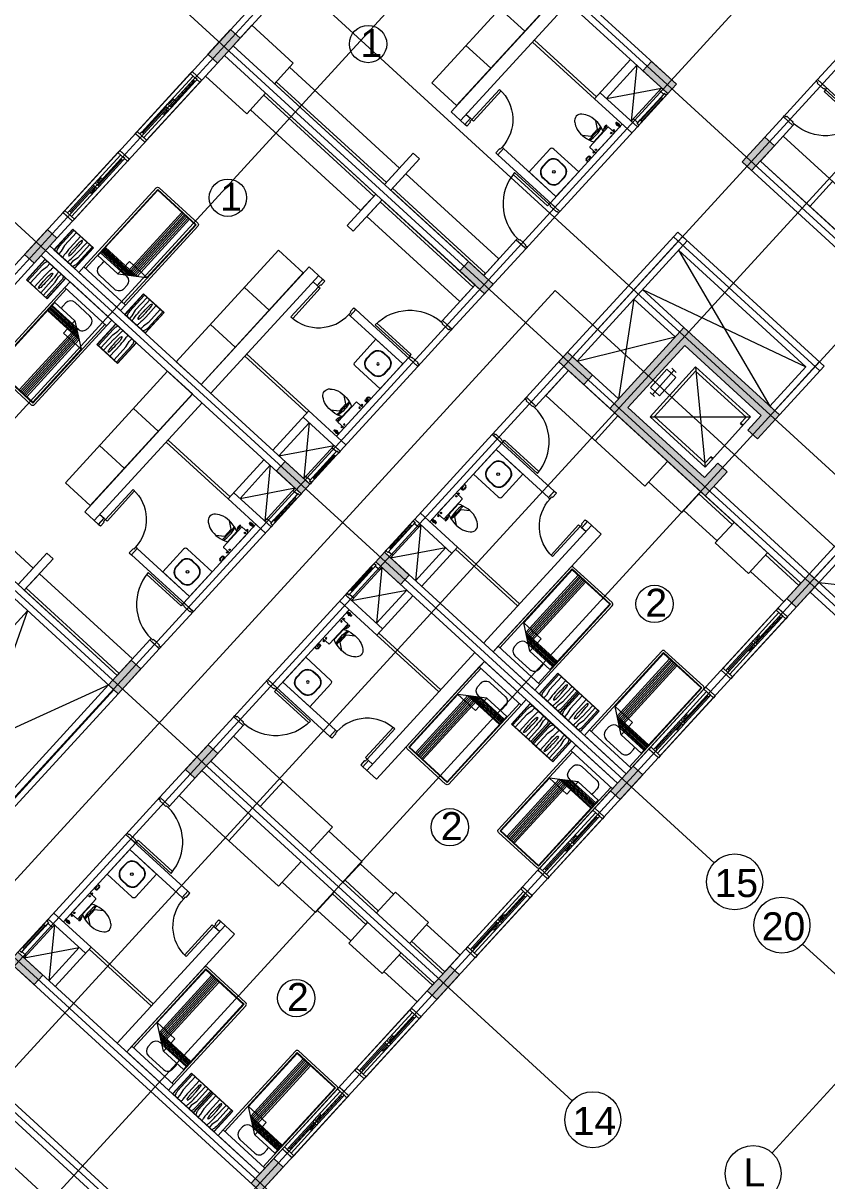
# Model space of a CAD drawing. Header units: metres. Extents: x 750 to 3116, y -341 to 1465.
# Drawn here: x 1615.27 to 1629.61, y 1168.36 to 1189.02 of the extents above; entities that cross this region are included whole.
import ezdxf
from ezdxf.enums import TextEntityAlignment as Align

# ---------------------------------------------------------------- set-up
doc = ezdxf.new("R2010")
doc.units = ezdxf.units.M
for name, color, linetype, lineweight in [('A-Door', 254, 'Continuous', 5), ('Bathroom Door', 252, 'Continuous', 5), ('Bathroom fur', 252, 'Continuous', 5), ('Centre Line', 7, 'Continuous', 13), ('Column', 50, 'Continuous', 20), ('Cutout', 153, 'Continuous', 5), ('Door', 253, 'Continuous', 5), ('Furniture', 44, 'Continuous', 5), ('GUIDE LINE', 7, 'Continuous', 5), ('Hatch', 251, 'Continuous', 5), ('Hidden line', 251, 'Continuous', 5), ('Inverted beam', 252, 'Continuous', 5), ('Levels', 252, 'Continuous', 5), ('Railing', 190, 'Continuous', 5), ('Wall ext', 20, 'Continuous', 18), ('WINDOW', 33, 'Continuous', 5)]:
    doc.layers.add(name, color=color, linetype=linetype, lineweight=lineweight)
doc.layers.add('Text', color=7, linetype='Continuous')
doc.styles.get("Standard").update_dxf_attribs({"font": 'arial.ttf'})
doc.styles.add('TEXT-DET', font='simplex.shx', dxfattribs={"width": 0.7})

# ---------------------------------------------------------------- blocks, each defined once
blk = doc.blocks.new('Water Closet')
at = {"layer": 'Bathroom fur', "linetype": 'Continuous', "lineweight": -3}
for p, q in [((1886.331, 447.871), (1886.35, 447.871)), ((1886.331, 447.851), (1886.35, 447.851)), ((1886.364, 447.861), (1886.346, 447.861)), ((1886.364, 447.861), (1886.349, 447.87)), ((1886.364, 447.861), (1886.349, 447.853)), ((1886.364, 447.861), (1886.355, 447.877)), ((1886.364, 447.861), (1886.355, 447.846)), ((1886.364, 447.861), (1886.364, 447.879)), ((1886.364, 447.861), (1886.364, 447.879)), ((1886.364, 447.861), (1886.364, 447.879)), ((1886.364, 447.861), (1886.364, 447.879)), ((1886.364, 447.861), (1886.364, 447.879)), ((1886.364, 447.861), (1886.364, 447.879)), ((1886.364, 447.861), (1886.364, 447.879)), ((1886.364, 447.861), (1886.364, 447.879)), ((1886.364, 447.861), (1886.364, 447.879)), ((1886.364, 447.861), (1886.364, 447.879)), ((1886.364, 447.861), (1886.364, 447.879)), ((1886.364, 447.861), (1886.364, 447.879)), ((1886.364, 447.861), (1886.373, 447.877)), ((1886.364, 447.861), (1886.379, 447.87)), ((1886.364, 447.861), (1886.381, 447.861)), ((1886.364, 447.861), (1886.379, 447.853)), ((1886.364, 447.861), (1886.373, 447.846)), ((1886.364, 447.861), (1886.364, 447.844)), ((1886.378, 447.871), (1886.416, 447.871)), ((1886.378, 447.851), (1886.416, 447.851)), ((1886.416, 447.851), (1886.416, 447.871))]:
    blk.add_line(p, q, dxfattribs=at)
at = {"layer": 'Bathroom fur', "linetype": 'ByBlock'}
for p, q in [((1886.152, 447.554), (1886.027, 447.644)), ((1886.217, 447.662), (1886.217, 447.713)), ((1886.239, 447.713), (1886.217, 447.713)), ((1886.217, 447.662), (1886.232, 447.625)), ((1886.239, 447.608), (1886.239, 447.713)), ((1886.239, 447.666), (1886.264, 447.666)), ((1886.264, 447.23), (1886.264, 447.703)), ((1886.407, 447.713), (1886.274, 447.713)), ((1886.39, 447.724), (1886.365, 447.724)), ((1886.365, 447.724), (1886.365, 447.715)), ((1886.39, 447.715), (1886.365, 447.715)), ((1886.387, 447.744), (1886.368, 447.744)), ((1886.368, 447.744), (1886.368, 447.724)), ((1886.387, 447.744), (1886.387, 447.724)), ((1886.39, 447.724), (1886.39, 447.715)), ((1886.416, 447.23), (1886.416, 447.703)), ((1886.152, 447.379), (1886.152, 447.554)), ((1886.232, 447.625), (1886.239, 447.625)), ((1886.239, 447.608), (1886.264, 447.608)), ((1886.256, 447.343), (1886.256, 447.59)), ((1886.152, 447.379), (1886.027, 447.288)), ((1886.407, 447.22), (1886.274, 447.22)), ((1886.365, 447.208), (1886.365, 447.218)), ((1886.39, 447.218), (1886.365, 447.218)), ((1886.39, 447.208), (1886.365, 447.208)), ((1886.368, 447.189), (1886.368, 447.208)), ((1886.387, 447.189), (1886.368, 447.189)), ((1886.387, 447.189), (1886.387, 447.208)), ((1886.39, 447.208), (1886.39, 447.218))]:
    blk.add_line(p, q, dxfattribs=at)
at = {"layer": 'Bathroom fur'}
for p, q in [((1886.356, 447.031), (1886.356, 447.081)), ((1886.366, 447.031), (1886.366, 447.081)), ((1886.416, 447.106), (1886.381, 447.106)), ((1886.416, 447.096), (1886.381, 447.096)), ((1886.416, 447.016), (1886.381, 447.016)), ((1886.416, 447.006), (1886.381, 447.006))]:
    blk.add_line(p, q, dxfattribs=at)
at = {"layer": 'Bathroom fur', "linetype": 'Continuous', "lineweight": -3}
blk.add_circle((1886.364, 447.861), 0.0175, dxfattribs=at)
at = {"layer": 'Bathroom fur', "linetype": 'ByBlock'}
for centre in [(1886.378, 447.669), (1886.378, 447.264)]:
    blk.add_circle(centre, 0.0123, dxfattribs=at)
at = {"layer": 'Bathroom fur', "linetype": 'Continuous', "lineweight": -3}
blk.add_arc((1886.331, 447.861), 0.01, 90.002, 270, dxfattribs=at)
at = {"layer": 'Bathroom fur', "linetype": 'ByBlock'}
for centre, radius, start, end in [((1886.017, 447.095), 0.55, 64.2321, 103.6755), ((1886.274, 447.703), 0.00987, 90, 180), ((1886.407, 447.703), 0.00987, 0, 90), ((1885.835, 447.467), 0.119, 126.3794, 233.6206), ((1886.035, 447.208), 0.446, 109.2942, 127.2549), ((1884.672, 447.479), 1.501, 353.4552, 5.5271), ((1885.552, 447.472), 0.65, 345.9276, 13.0204), ((1886.041, 447.728), 0.451, 232.2382, 250.1051), ((1886.017, 447.838), 0.55, 256.3245, 295.7679), ((1886.274, 447.23), 0.00987, 180, 270), ((1886.407, 447.23), 0.00987, 270, 0)]:
    blk.add_arc(centre, radius, start, end, dxfattribs=at)
at = {"layer": 'Bathroom fur'}
for centre, radius, start, end in [((1886.381, 447.081), 0.025, 90, 180), ((1886.381, 447.031), 0.025, 180, 270), ((1886.381, 447.081), 0.015, 90, 180), ((1886.381, 447.031), 0.015, 180, 270)]:
    blk.add_arc(centre, radius, start, end, dxfattribs=at)
at = {"layer": 'Bathroom fur', "style": 'TEXT-DET', "width": 0.6}
blk.add_text('1', height=0.06, dxfattribs=at).set_placement((1886.394, 447.07), align=Align.MIDDLE)
blk = doc.blocks.new('Bed')
at = {"layer": 'Furniture', "linetype": 'Continuous'}
for p, q in [((1878.327, 465.952), (1879.337, 465.952)), ((1878.327, 465.817), (1878.327, 465.952)), ((1879.337, 465.817), (1878.327, 465.817)), ((1878.327, 463.909), (1878.327, 465.817)), ((1878.367, 463.909), (1878.367, 465.817)), ((1879.297, 465.817), (1879.297, 463.909)), ((1879.337, 465.952), (1879.337, 465.817)), ((1879.337, 465.817), (1879.337, 463.909)), ((1878.525, 465.544), (1878.525, 465.624)), ((1878.642, 465.742), (1879.002, 465.742)), ((1879.12, 465.624), (1879.12, 465.544)), ((1878.377, 465.499), (1878.862, 465.499)), ((1878.377, 463.919), (1878.377, 465.499)), ((1878.962, 465.429), (1878.377, 465.429)), ((1878.992, 465.407), (1878.377, 465.407)), ((1878.862, 465.499), (1879.287, 465.199)), ((1878.862, 465.199), (1878.862, 465.499)), ((1878.962, 463.919), (1878.962, 465.429)), ((1879.002, 465.427), (1878.965, 465.427)), ((1878.992, 463.919), (1878.992, 465.407)), ((1879.022, 465.386), (1878.377, 465.386)), ((1879.052, 465.365), (1878.377, 465.365)), ((1879.082, 465.344), (1878.377, 465.344)), ((1879.112, 465.323), (1878.377, 465.323)), ((1879.142, 465.302), (1878.377, 465.302)), ((1879.287, 465.199), (1878.862, 465.199)), ((1879.022, 463.919), (1879.022, 465.386)), ((1879.052, 463.919), (1879.052, 465.365)), ((1879.082, 463.919), (1879.082, 465.344)), ((1879.112, 463.919), (1879.112, 465.323)), ((1879.142, 463.919), (1879.142, 465.302)), ((1879.287, 465.199), (1879.287, 463.919)), ((1879.297, 463.909), (1878.367, 463.909)), ((1879.297, 463.869), (1878.367, 463.869)), ((1879.287, 463.919), (1878.377, 463.919))]:
    blk.add_line(p, q, dxfattribs=at)
for centre, radius, start, end in [((1878.642, 465.624), 0.117, 90, 180), ((1879.002, 465.624), 0.117, 360, 90), ((1878.642, 465.544), 0.117, 180.0006, 202.5189), ((1879.002, 465.544), 0.117, 270, 0), ((1878.367, 463.909), 0.04, 180, 270), ((1879.297, 463.909), 0.04, 270, 0)]:
    blk.add_arc(centre, radius, start, end, dxfattribs=at)
blk = doc.blocks.new('Nightstand')
at = {"layer": 'Furniture'}
for p, q in [((1879.838, 464.54), (1879.838, 464.04)), ((1880.338, 464.54), (1879.838, 464.54)), ((1879.843, 464.535), (1879.843, 464.045)), ((1880.333, 464.535), (1879.843, 464.535)), ((1879.869, 464.442), (1879.871, 464.467)), ((1879.869, 464.045), (1879.869, 464.442)), ((1879.929, 464.358), (1879.951, 464.469)), ((1879.951, 464.469), (1879.951, 464.535)), ((1880.074, 464.444), (1880.068, 464.44)), ((1880.08, 464.44), (1880.074, 464.444)), ((1880.226, 464.469), (1880.226, 464.535)), ((1880.248, 464.358), (1880.226, 464.469)), ((1880.308, 464.442), (1880.305, 464.467)), ((1880.308, 464.045), (1880.308, 464.442)), ((1880.333, 464.045), (1880.333, 464.535)), ((1880.338, 464.04), (1880.338, 464.54)), ((1879.929, 464.045), (1879.929, 464.358)), ((1879.997, 464.32), (1879.991, 464.045)), ((1880.147, 464.32), (1880.147, 464.045)), ((1880.248, 464.045), (1880.248, 464.358)), ((1879.838, 464.04), (1880.338, 464.04)), ((1879.843, 464.045), (1880.333, 464.045)), ((1880.068, 464.081), (1880.074, 464.077)), ((1880.074, 464.077), (1880.08, 464.081))]:
    blk.add_line(p, q, dxfattribs=at)
for centre, radius, start, end in [((1880.021, 464.452), 0.15, 146.5657, 174.2856), ((1881.576, 464.32), 1.578, 174.0179, 180), ((1880.825, 464.399), 0.823, 170.5074, 174.0179), ((1880.715, 464.32), 0.664, 175.5997, 180), ((1880.395, 464.345), 0.343, 169.4757, 175.5997), ((1880.197, 464.382), 0.142, 155.8434, 169.4757), ((1879.951, 464.382), 0.142, 10.5243, 24.1566), ((1879.753, 464.345), 0.343, 4.4003, 10.5243), ((1879.433, 464.32), 0.664, 0, 4.4003), ((1879.315, 464.399), 0.828, 5.9821, 9.4446), ((1878.564, 464.32), 1.583, 0, 5.9821), ((1880.156, 464.452), 0.15, 5.7144, 33.4343), ((1880.715, 464.32), 0.664, 180, 184.4003), ((1886.298, 464.381), 6.246, 181.0259, 182.4606), ((1873.85, 464.381), 6.246, 357.5394, 358.9741), ((1879.433, 464.32), 0.664, 355.5997, 0), ((1880.197, 464.139), 0.142, 190.5243, 204.1566), ((1879.951, 464.139), 0.142, 335.8434, 349.4757)]:
    blk.add_arc(centre, radius, start, end, dxfattribs=at)
blk = doc.blocks.new('Wash bashin')
at = {"layer": 'Bathroom fur', "ltscale": 0.35}
for p, q in [((1884.117, 437.933), (1884.717, 437.933)), ((1884.717, 437.333), (1884.717, 437.933)), ((1884.067, 437.333), (1884.067, 437.883)), ((1884.067, 437.333), (1884.717, 437.333))]:
    blk.add_line(p, q, dxfattribs=at)
at = {"layer": 'Bathroom fur'}
for p, q in [((1884.327, 437.838), (1884.447, 437.838)), ((1884.327, 437.83), (1884.447, 437.83)), ((1884.177, 437.568), (1884.177, 437.688)), ((1884.185, 437.568), (1884.185, 437.688)), ((1884.589, 437.688), (1884.589, 437.568)), ((1884.597, 437.688), (1884.597, 437.568)), ((1884.447, 437.426), (1884.327, 437.426)), ((1884.447, 437.418), (1884.327, 437.418))]:
    blk.add_line(p, q, dxfattribs=at)
blk.add_circle((1884.392, 437.633), 0.0225, dxfattribs=at)
at = {"layer": 'Bathroom fur', "ltscale": 0.35}
blk.add_arc((1884.117, 437.883), 0.05, 90, 180, dxfattribs=at)
at = {"layer": 'Bathroom fur'}
for centre, radius, start, end in [((1884.327, 437.688), 0.15, 90, 180), ((1884.327, 437.688), 0.142, 90, 180), ((1884.447, 437.688), 0.15, 0, 90), ((1884.447, 437.688), 0.142, 0, 90), ((1884.327, 437.568), 0.15, 180, 270), ((1884.327, 437.568), 0.142, 180, 270), ((1884.447, 437.568), 0.15, 270, 0), ((1884.447, 437.568), 0.142, 270, 0)]:
    blk.add_arc(centre, radius, start, end, dxfattribs=at)
blk = doc.blocks.new('Door 900')
at = {"layer": 'A-Door'}
for points in [[(29934124, 12198491), (29934164, 12198491), (29934164, 12198476), (29934239, 12198476), (29934314, 12198476), (29934314, 12198491), (29934354, 12198491), (29934354, 12198524), (29934239, 12198524), (29934124, 12198524)], [(29934164, 12197672), (29934314, 12197672), (29934314, 12197658), (29934354, 12197658), (29934354, 12197624), (29934239, 12197624), (29934124, 12197624), (29934124, 12197658), (29934164, 12197658)]]:
    blk.add_lwpolyline(points, close=True, dxfattribs=at)
blk.add_lwpolyline([(29935187, 12197658), (29934354, 12197658), (29934354, 12197698), (29935185, 12197698)], dxfattribs=at)
blk.add_arc((29934327, 12197631), 860, 1.7769, 88.2024, dxfattribs=at)
blk = doc.blocks.new('Door1')
at = {"layer": 'Bathroom Door'}
for p, q in [((1900.586, 444.886), (1899.856, 444.886)), ((1900.586, 444.846), (1899.857, 444.846))]:
    blk.add_line(p, q, dxfattribs=at)
for points in [[(1900.736, 444.921), (1900.586, 444.921), (1900.586, 444.886), (1900.636, 444.886), (1900.636, 444.871), (1900.736, 444.871), (1900.736, 444.921)], [(1900.586, 444.886), (1900.586, 444.846)], [(1900.736, 444.121), (1900.586, 444.121), (1900.586, 444.156), (1900.636, 444.156), (1900.636, 444.171), (1900.736, 444.171), (1900.736, 444.121)]]:
    blk.add_lwpolyline(points, dxfattribs=at)
blk.add_arc((1900.586, 444.886), 0.73, 180, 270, dxfattribs=at)
blk = doc.blocks.new('WINODO1')
at = {"layer": 'WINDOW', "linetype": 'Continuous'}
for p, q in [((2471212540, 936769700), (2471212491, 936769700)), ((2471212491, 936769700), (2471212491, 936769470)), ((2471212540, 936769700), (2471212540, 936769470)), ((2471213991, 936769700), (2471213943, 936769700)), ((2471213943, 936769700), (2471213943, 936769470)), ((2471213991, 936769700), (2471213991, 936769470)), ((2471212540, 936769470), (2471212491, 936769470)), ((2471213991, 936769470), (2471213943, 936769470))]:
    blk.add_line(p, q, dxfattribs=at)
at = {"layer": 'WINDOW'}
for p, q in [((2471212540, 936769700), (2471213943, 936769700)), ((2471213241, 936769537), (2471212540, 936769537)), ((2471212588, 936769633), (2471213217, 936769633)), ((2471212588, 936769585), (2471213217, 936769585)), ((2471213193, 936769561), (2471213089, 936769561)), ((2471213241, 936769633), (2471213943, 936769633)), ((2471213266, 936769585), (2471213895, 936769585)), ((2471213266, 936769537), (2471213895, 936769537)), ((2471213290, 936769609), (2471213394, 936769609)), ((2471212540, 936769470), (2471213943, 936769470))]:
    blk.add_line(p, q, dxfattribs=at)
at = {"layer": 'WINDOW', "color": 4}
blk.add_line((2471212588, 936769609), (2471213217, 936769609), dxfattribs=at)
at = {"layer": 'WINDOW', "color": 4, "true_color": 0x1fffff}
blk.add_line((2471213266, 936769561), (2471213895, 936769561), dxfattribs=at)
at = {"layer": 'WINDOW'}
for points in [[(2471212540, 936769585), (2471212588, 936769585), (2471212588, 936769633), (2471212540, 936769633)], [(2471213076, 936769561), (2471213089, 936769568), (2471213089, 936769554)], [(2471213217, 936769585), (2471213266, 936769585), (2471213266, 936769633), (2471213217, 936769633)], [(2471213217, 936769537), (2471213266, 936769537), (2471213266, 936769585), (2471213217, 936769585)], [(2471213406, 936769609), (2471213394, 936769616), (2471213394, 936769602)], [(2471213895, 936769537), (2471213943, 936769537), (2471213943, 936769585), (2471213895, 936769585)]]:
    blk.add_lwpolyline(points, close=True, dxfattribs=at)
blk = doc.blocks.new('lift1')
at = {"layer": 'Hatch', "transparency": 33554687}
h = blk.add_hatch(color=256, dxfattribs=at)
h.dxf.hatch_style = 1
h.paths.add_polyline_path([(29921053, 12204431), (29920354, 12203626), (29920180, 12203777), (29920729, 12204408), (29919333, 12205622), (29919104, 12205358), (29918930, 12205509), (29919310, 12205946)])
h.paths.add_polyline_path([(29920180, 12203777), (29920354, 12203626), (29919768, 12202951), (29918024, 12204467), (29918405, 12204905), (29918579, 12204754), (29918349, 12204489), (29919745, 12203276)])
for p, q in [((29919194, 12205280), (29919238, 12205241)), ((29918669, 12204676), (29918707, 12204643))]:
    blk.add_line(p, q)
at = {"lineweight": 5}
for p, q in [((29919536, 12203651), (29919330, 12205430)), ((29920333, 12204556), (29918533, 12204526)), ((29920311, 12204167), (29919926, 12203735)), ((29920353, 12204131), (29920272, 12204201)), ((29919968, 12203699), (29919886, 12203770))]:
    blk.add_line(p, q, dxfattribs=at)
for points in [[(29920333, 12204556), (29919330, 12205430), (29918533, 12204526), (29919536, 12203651)], [(29920182, 12204188), (29919887, 12203861), (29920056, 12203714), (29920350, 12204041)]]:
    blk.add_lwpolyline(points, close=True, dxfattribs=at)
blk.add_lwpolyline([(29918707, 12204643), (29918610, 12204531), (29919531, 12203728), (29920256, 12204550), (29919335, 12205353), (29919238, 12205241)], dxfattribs=at)
at = {"layer": 'Column'}
blk.add_lwpolyline([(29918930, 12205509), (29919310, 12205946), (29921053, 12204431), (29919768, 12202951), (29918024, 12204467), (29918405, 12204905), (29918579, 12204754), (29918349, 12204489), (29919745, 12203276), (29920729, 12204408), (29919333, 12205622), (29919104, 12205358), (29918930, 12205509)], dxfattribs=at)
blk = doc.blocks.new('700mm Door')
at = {"layer": 'Door'}
for points in [[(11493508.327, 4446107.926), (11493508.287, 4446107.926), (11493508.287, 4446107.776), (11493508.344, 4446107.776), (11493508.344, 4446107.868), (11493508.344, 4446107.88), (11493508.327, 4446107.88)], [(11493508.327, 4446107.88), (11493508.413, 4446107.88), (11493508.413, 4446107.926), (11493508.327, 4446107.926)], [(11493509.047, 4446107.88), (11493508.961, 4446107.88), (11493508.961, 4446107.926), (11493509.047, 4446107.926)], [(11493509.047, 4446107.926), (11493509.047, 4446107.88), (11493509.03, 4446107.88), (11493509.03, 4446107.868), (11493509.03, 4446107.776), (11493509.087, 4446107.776), (11493509.087, 4446107.926)], [(11493508.413, 4446107.891), (11493508.961, 4446107.891), (11493508.961, 4446107.914), (11493508.413, 4446107.914)]]:
    blk.add_lwpolyline(points, close=True, dxfattribs=at)
at = {"layer": 'Door', "color": 1}
blk.add_lwpolyline([(11493508.413, 4446107.88), (11493508.961, 4446107.88), (11493508.961, 4446107.926), (11493508.413, 4446107.926)], close=True, dxfattribs=at)

msp = doc.modelspace()

# ---------------------------------------------------------------- hatches: boundary and pattern name
at = {"layer": 'Hatch', "transparency": 33554687}
h = msp.add_hatch(color=256, dxfattribs=at)
h.dxf.hatch_style = 1
h.paths.add_polyline_path([(1646.175, 1164.24), (1646.005, 1164.395), (1645.846, 1164.222), (1645.755, 1164.122), (1645.6, 1163.952), (1645.769, 1163.797)])
h.paths.add_polyline_path([(1649.318, 1167.672), (1649.149, 1167.827), (1648.743, 1167.385), (1648.913, 1167.229)])
h.paths.add_polyline_path([(1652.587, 1171.24), (1652.417, 1171.396), (1652.384, 1171.359), (1652.292, 1171.259), (1652.012, 1170.953), (1652.182, 1170.798)])
h.paths.add_polyline_path([(1655.856, 1174.809), (1655.686, 1174.964), (1655.281, 1174.522), (1655.45, 1174.366)])
h.paths.add_polyline_path([(1659.124, 1178.377), (1658.955, 1178.533), (1658.549, 1178.09), (1658.719, 1177.935)])
h.paths.add_polyline_path([(1661.826, 1182.215), (1661.67, 1182.045), (1662.113, 1181.64), (1662.268, 1181.809)])
h.paths.add_polyline_path([(1657.785, 1185.916), (1657.629, 1185.746), (1658.072, 1185.341), (1658.227, 1185.511)])
h.paths.add_polyline_path([(1654.516, 1182.348), (1654.361, 1182.178), (1654.471, 1182.077), (1654.803, 1181.773), (1654.958, 1181.942)])
h.paths.add_polyline_path([(1652.746, 1183.969), (1652.591, 1183.799), (1653.033, 1183.394), (1653.189, 1183.563)])
h.paths.add_polyline_path([(1651.542, 1178.76), (1651.372, 1178.915), (1650.967, 1178.473), (1651.137, 1178.318)])
h.paths.add_polyline_path([(1650.045, 1180.131), (1649.875, 1180.287), (1649.47, 1179.844), (1649.64, 1179.689)])
h.paths.add_polyline_path([(1647.979, 1175.21), (1647.823, 1175.041), (1647.934, 1174.94), (1648.266, 1174.636), (1648.421, 1174.805)])
h.paths.add_polyline_path([(1646.541, 1176.528), (1646.209, 1176.832), (1646.053, 1176.662), (1646.496, 1176.257), (1646.651, 1176.426)])
h.paths.add_polyline_path([(1645.004, 1171.623), (1644.835, 1171.778), (1644.43, 1171.336), (1644.599, 1171.181)])
h.paths.add_polyline_path([(1643.632, 1173.131), (1643.463, 1173.286), (1643.058, 1172.844), (1643.227, 1172.688)])
h.paths.add_polyline_path([(1641.441, 1168.073), (1641.286, 1167.904), (1641.728, 1167.499), (1641.884, 1167.668)])
h.paths.add_polyline_path([(1640.114, 1169.289), (1639.944, 1169.445), (1639.539, 1169.002), (1639.709, 1168.847)])
h.paths.add_polyline_path([(1636.735, 1165.822), (1636.403, 1166.126), (1636.247, 1165.956), (1636.69, 1165.551), (1636.845, 1165.721)])
h.paths.add_polyline_path([(1631.152, 1171.438), (1630.982, 1171.593), (1630.577, 1171.151), (1630.746, 1170.995)])
h.paths.add_polyline_path([(1634.17, 1174.733), (1634.001, 1174.889), (1633.595, 1174.446), (1633.765, 1174.291)])
h.paths.add_polyline_path([(1637.689, 1178.575), (1637.519, 1178.73), (1637.114, 1178.288), (1637.284, 1178.132)])
h.paths.add_polyline_path([(1640.833, 1182.007), (1640.663, 1182.162), (1640.258, 1181.72), (1640.427, 1181.564), (1640.461, 1181.601), (1640.552, 1181.701)])
h.paths.add_polyline_path([(1644.101, 1185.575), (1643.932, 1185.731), (1643.527, 1185.288), (1643.696, 1185.133)])
h.paths.add_polyline_path([(1646.999, 1188.738), (1647.09, 1188.838), (1647.245, 1189.007), (1647.076, 1189.163), (1646.67, 1188.72), (1646.84, 1188.565)])
h.paths.add_polyline_path([(1636.008, 1186.175), (1635.839, 1186.33), (1635.433, 1185.888), (1635.603, 1185.733)])
h.paths.add_polyline_path([(1631.525, 1190.282), (1631.369, 1190.112), (1631.48, 1190.011), (1631.812, 1189.707), (1631.967, 1189.877)])
h.paths.add_polyline_path([(1628.676, 1186.831), (1628.506, 1186.986), (1628.101, 1186.544), (1628.27, 1186.388)])
h.paths.add_polyline_path([(1632.989, 1182.879), (1632.82, 1183.035), (1632.415, 1182.592), (1632.584, 1182.437)])
h.paths.add_polyline_path([(1629.471, 1179.038), (1629.301, 1179.193), (1628.896, 1178.751), (1629.066, 1178.596)])
h.paths.add_polyline_path([(1624.987, 1183.145), (1624.832, 1182.975), (1625.274, 1182.57), (1625.43, 1182.739)])
h.paths.add_polyline_path([(1626.327, 1175.606), (1626.157, 1175.761), (1626.124, 1175.724), (1626.032, 1175.625), (1625.752, 1175.319), (1625.922, 1175.163)])
h.paths.add_polyline_path([(1621.719, 1179.576), (1621.563, 1179.407), (1621.674, 1179.305), (1622.006, 1179.001), (1622.161, 1179.171)])
h.paths.add_polyline_path([(1619.949, 1181.197), (1619.794, 1181.028), (1620.236, 1180.622), (1620.391, 1180.792), (1620.281, 1180.893)])
h.paths.add_polyline_path([(1623.218, 1184.766), (1623.062, 1184.596), (1623.505, 1184.191), (1623.66, 1184.361)])
h.paths.add_polyline_path([(1626.486, 1188.334), (1626.331, 1188.165), (1626.773, 1187.76), (1626.929, 1187.929)])
h.paths.add_polyline_path([(1622.117, 1192.336), (1621.962, 1192.167), (1622.404, 1191.762), (1622.56, 1191.931)])
h.paths.add_polyline_path([(1619.143, 1188.749), (1618.973, 1188.904), (1618.568, 1188.462), (1618.738, 1188.307)])
h.paths.add_polyline_path([(1615.874, 1185.18), (1615.705, 1185.336), (1615.299, 1184.893), (1615.469, 1184.738)])
h.paths.add_polyline_path([(1612.731, 1181.748), (1612.561, 1181.904), (1612.156, 1181.461), (1612.325, 1181.306)])
h.paths.add_polyline_path([(1617.373, 1177.496), (1617.203, 1177.652), (1616.798, 1177.209), (1616.967, 1177.054)])
h.paths.add_polyline_path([(1618.745, 1175.989), (1618.575, 1176.144), (1618.17, 1175.702), (1618.339, 1175.546)])
h.paths.add_polyline_path([(1623.058, 1172.037), (1622.889, 1172.193), (1622.483, 1171.75), (1622.653, 1171.595)])
h.paths.add_polyline_path([(1619.915, 1168.605), (1619.745, 1168.761), (1619.34, 1168.318), (1619.509, 1168.163)])
h.paths.add_polyline_path([(1615.181, 1172.439), (1615.026, 1172.27), (1615.468, 1171.864), (1615.624, 1172.034)])
h.paths.add_polyline_path([(1613.411, 1174.06), (1613.256, 1173.891), (1613.699, 1173.485), (1613.854, 1173.655)])
h.paths.add_polyline_path([(1609.042, 1178.062), (1608.887, 1177.893), (1609.329, 1177.487), (1609.485, 1177.657)])
h.paths.add_polyline_path([(1610.143, 1170.492), (1609.987, 1170.322), (1610.43, 1169.917), (1610.585, 1170.086)])
h.paths.add_polyline_path([(1607.566, 1166.791), (1607.397, 1166.946), (1606.992, 1166.504), (1607.161, 1166.348)])
h.paths.add_polyline_path([(1602.924, 1171.043), (1602.755, 1171.198), (1602.35, 1170.756), (1602.519, 1170.6)])
h.paths.add_polyline_path([(1604.823, 1182.429), (1604.653, 1182.584), (1604.495, 1182.411), (1604.403, 1182.311), (1604.248, 1182.142), (1604.418, 1181.986)])
h.paths.add_polyline_path([(1607.842, 1185.725), (1607.672, 1185.88), (1607.267, 1185.438), (1607.436, 1185.282)])
h.paths.add_polyline_path([(1603.528, 1189.676), (1603.358, 1189.831), (1602.953, 1189.389), (1603.123, 1189.234)])
h.paths.add_polyline_path([(1600.09, 1186.263), (1599.934, 1186.093), (1600.377, 1185.688), (1600.532, 1185.858)])
h.paths.add_polyline_path([(1602.031, 1191.047), (1601.861, 1191.203), (1601.456, 1190.76), (1601.626, 1190.605)])
h.paths.add_polyline_path([(1596.087, 1196.491), (1595.918, 1196.647), (1595.513, 1196.204), (1595.682, 1196.049)])
h.paths.add_polyline_path([(1592.944, 1193.059), (1592.774, 1193.215), (1592.369, 1192.772), (1592.538, 1192.617)])
h.paths.add_polyline_path([(1598.32, 1187.884), (1598.164, 1187.714), (1598.607, 1187.309), (1598.762, 1187.479)])
h.paths.add_polyline_path([(1595.619, 1184.047), (1595.449, 1184.202), (1595.044, 1183.759), (1595.213, 1183.604)])
h.paths.add_polyline_path([(1589.675, 1189.491), (1589.505, 1189.646), (1589.1, 1189.204), (1589.27, 1189.048)])
h.paths.add_polyline_path([(1586.406, 1185.922), (1586.237, 1186.077), (1585.831, 1185.635), (1586.001, 1185.48)])
h.paths.add_polyline_path([(1592.225, 1180.342), (1591.782, 1180.747), (1591.627, 1180.577), (1592.07, 1180.172)])
h.paths.add_polyline_path([(1593.995, 1178.72), (1593.552, 1179.126), (1593.397, 1178.956), (1593.839, 1178.551)])
h.paths.add_polyline_path([(1596.821, 1182.694), (1596.666, 1182.525), (1597.108, 1182.119), (1597.263, 1182.289)])
h.paths.add_polyline_path([(1601.304, 1178.588), (1601.135, 1178.743), (1600.729, 1178.3), (1600.899, 1178.145)])
h.paths.add_polyline_path([(1598.161, 1175.155), (1597.991, 1175.311), (1597.586, 1174.868), (1597.755, 1174.713)])
h.paths.add_polyline_path([(1594.892, 1171.587), (1594.722, 1171.742), (1594.317, 1171.3), (1594.487, 1171.144)])
h.paths.add_polyline_path([(1590.578, 1175.538), (1590.408, 1175.694), (1590.003, 1175.251), (1590.173, 1175.096)])
h.paths.add_polyline_path([(1589.081, 1176.909), (1588.912, 1177.065), (1588.506, 1176.622), (1588.676, 1176.467)])
h.paths.add_polyline_path([(1583.138, 1182.354), (1582.968, 1182.509), (1582.563, 1182.066), (1582.732, 1181.911)])
h.paths.add_polyline_path([(1579.869, 1178.785), (1579.699, 1178.94), (1579.294, 1178.498), (1579.464, 1178.343)])
h.paths.add_polyline_path([(1585.245, 1173.61), (1585.09, 1173.44), (1585.532, 1173.035), (1585.687, 1173.204)])
h.paths.add_polyline_path([(1587.015, 1171.989), (1586.859, 1171.819), (1587.302, 1171.414), (1587.457, 1171.583)])
h.paths.add_polyline_path([(1582.669, 1169.909), (1582.499, 1170.064), (1582.094, 1169.622), (1582.263, 1169.466)])
h.paths.add_polyline_path([(1576.725, 1175.353), (1576.556, 1175.508), (1576.15, 1175.066), (1576.32, 1174.91)])
h.paths.add_polyline_path([(1591.748, 1168.155), (1591.579, 1168.31), (1591.42, 1168.137), (1591.329, 1168.037), (1591.173, 1167.868), (1591.343, 1167.712)])
h.paths.add_polyline_path([(1561.743, 1170.12), (1561.574, 1170.275), (1561.169, 1169.833), (1561.339, 1169.677)])
h.paths.add_polyline_path([(1566.286, 1175.092), (1566.116, 1175.248), (1565.712, 1174.805), (1565.882, 1174.649)])
h.paths.add_polyline_path([(1570.833, 1180.068), (1570.663, 1180.223), (1570.258, 1179.78), (1570.428, 1179.625)])
h.paths.add_polyline_path([(1575.254, 1184.907), (1574.811, 1185.312), (1574.656, 1185.142), (1575.099, 1184.738)])
h.paths.add_polyline_path([(1579.283, 1190.207), (1579.128, 1190.037), (1579.571, 1189.632), (1579.726, 1189.802)])
h.paths.add_polyline_path([(1568.934, 1190.933), (1568.764, 1191.088), (1568.36, 1190.645), (1568.529, 1190.49)])
h.paths.add_polyline_path([(1559.841, 1180.981), (1559.672, 1181.136), (1559.267, 1180.693), (1559.437, 1180.538)])
h.paths.add_polyline_path([(1557.524, 1178.445), (1557.211, 1178.732), (1557.211, 1178.732), (1557.196, 1178.745), (1557.081, 1178.85), (1556.926, 1178.68), (1557.369, 1178.275)])
h.paths.add_polyline_path([(1555.295, 1176.005), (1555.125, 1176.16), (1554.721, 1175.717), (1554.89, 1175.562)])
h.paths.add_polyline_path([(1552.096, 1183.405), (1551.941, 1183.235), (1551.941, 1183.235), (1552.384, 1182.831), (1552.539, 1183)])
h.paths.add_polyline_path([(1554.583, 1185.786), (1554.413, 1185.941), (1554.008, 1185.498), (1554.178, 1185.343)])
h.paths.add_polyline_path([(1559.129, 1190.762), (1558.959, 1190.917), (1558.555, 1190.474), (1558.724, 1190.319)])
h.paths.add_polyline_path([(1563.675, 1195.737), (1563.506, 1195.893), (1563.101, 1195.45), (1563.271, 1195.294)])
h.paths.add_polyline_path([(1567.853, 1200.651), (1567.698, 1200.481), (1568.141, 1200.076), (1568.296, 1200.246)])

# ---------------------------------------------------------------- linework, layer by layer
at = {"layer": 'Bathroom fur'}
for p, q in [((1625.468, 1187.667), (1624.362, 1188.68)), ((1625.502, 1187.704), (1624.396, 1188.717)), ((1620.336, 1182.064), (1619.229, 1183.077)), ((1620.369, 1182.1), (1619.263, 1183.114)), ((1618.964, 1180.567), (1617.858, 1181.58)), ((1618.931, 1180.53), (1617.825, 1181.543)), ((1622.99, 1179.632), (1624.096, 1178.619)), ((1623.024, 1179.669), (1624.13, 1178.656)), ((1621.585, 1178.098), (1622.691, 1177.085)), ((1621.619, 1178.135), (1622.725, 1177.122)), ((1616.453, 1172.495), (1617.559, 1171.482)), ((1616.487, 1172.532), (1617.593, 1171.519))]:
    msp.add_line(p, q, dxfattribs=at)
at = {"layer": 'Centre Line', "color": 30, "true_color": 0xf26722}
for p, q in [((1625.068, 1169.79), (1594.365, 1197.913)), ((1627.497, 1198.039), (1600.408, 1168.466)), ((1628.773, 1196.871), (1601.684, 1167.297)), ((1652.455, 1194.866), (1628.635, 1168.861)), ((1621.799, 1166.221), (1591.097, 1194.344)), ((1651.328, 1165.424), (1619.827, 1194.278)), ((1632.139, 1193.788), (1605.05, 1164.214)), ((1619.935, 1164.187), (1589.233, 1192.309)), ((1633.636, 1192.416), (1606.547, 1162.843)), ((1649.228, 1163.131), (1617.727, 1191.985)), ((1634.543, 1191.586), (1607.454, 1162.012)), ((1648.059, 1161.856), (1616.559, 1190.709)), ((1636.077, 1190.181), (1608.988, 1160.607)), ((1637.95, 1188.465), (1610.861, 1158.891)), ((1627.599, 1174.034), (1613.29, 1187.141)), ((1644.79, 1158.287), (1629.18, 1172.586))]:
    msp.add_line(p, q, dxfattribs=at)
at = {"layer": 'Centre Line', "color": 3, "true_color": 0x1fff1f}
msp.add_lwpolyline([(1560.568, 1205.701), (1582.572, 1185.546), (1588.732, 1192.27), (1612.323, 1170.661), (1624.767, 1184.247), (1647.479, 1163.443)], dxfattribs=at)
at = {"layer": 'Centre Line', "color": 30, "true_color": 0xf26722}
for centre in [(1627.968, 1173.696), (1628.811, 1172.924), (1625.437, 1169.452), (1628.297, 1168.492)]:
    msp.add_circle(centre, 0.5, dxfattribs=at)
at = {"layer": 'Column'}
for points in [[(1618.568, 1188.462), (1618.973, 1188.904), (1619.143, 1188.749), (1618.738, 1188.307), (1618.568, 1188.462)], [(1626.773, 1187.76), (1626.331, 1188.165), (1626.486, 1188.334), (1626.929, 1187.929), (1626.773, 1187.76)], [(1628.101, 1186.544), (1628.506, 1186.986), (1628.676, 1186.831), (1628.27, 1186.388), (1628.101, 1186.544)], [(1615.299, 1184.893), (1615.705, 1185.336), (1615.874, 1185.18), (1615.469, 1184.738), (1615.299, 1184.893)], [(1623.505, 1184.191), (1623.062, 1184.596), (1623.218, 1184.766), (1623.66, 1184.361), (1623.505, 1184.191)], [(1625.274, 1182.57), (1624.832, 1182.975), (1624.987, 1183.145), (1625.43, 1182.739), (1625.274, 1182.57)], [(1620.236, 1180.622), (1619.794, 1181.028), (1619.949, 1181.197), (1620.391, 1180.792), (1620.236, 1180.622)], [(1622.006, 1179.001), (1621.563, 1179.407), (1621.719, 1179.576), (1622.161, 1179.171), (1622.006, 1179.001)], [(1628.896, 1178.751), (1629.301, 1179.193), (1629.471, 1179.038), (1629.066, 1178.596), (1628.896, 1178.751)], [(1616.798, 1177.209), (1617.203, 1177.652), (1617.373, 1177.496), (1616.967, 1177.054), (1616.798, 1177.209)], [(1618.17, 1175.702), (1618.575, 1176.144), (1618.745, 1175.989), (1618.339, 1175.546), (1618.17, 1175.702)], [(1625.752, 1175.319), (1626.157, 1175.761), (1626.327, 1175.606), (1625.922, 1175.163), (1625.752, 1175.319)], [(1615.468, 1171.864), (1615.026, 1172.27), (1615.181, 1172.439), (1615.624, 1172.034), (1615.468, 1171.864)], [(1622.483, 1171.75), (1622.889, 1172.193), (1623.058, 1172.037), (1622.653, 1171.595), (1622.483, 1171.75)], [(1619.34, 1168.318), (1619.745, 1168.761), (1619.915, 1168.605), (1619.509, 1168.163), (1619.34, 1168.318)]]:
    msp.add_lwpolyline(points, dxfattribs=at)
at = {"layer": 'Cutout'}
for p, q in [((1626.22, 1188.266), (1626.122, 1187.271)), ((1625.68, 1187.676), (1626.663, 1187.861)), ((1626.967, 1184.965), (1628.597, 1182.185)), ((1626.325, 1184.265), (1629.238, 1182.885)), ((1626.17, 1184.096), (1625.894, 1182.314)), ((1625.157, 1182.989), (1626.908, 1183.42)), ((1620.379, 1181.889), (1620.281, 1180.893)), ((1619.838, 1181.299), (1620.821, 1181.483)), ((1619.683, 1181.129), (1619.585, 1180.134)), ((1619.143, 1180.539), (1620.125, 1180.724)), ((1622.37, 1180.065), (1622.272, 1179.07)), ((1621.829, 1179.475), (1622.812, 1179.66)), ((1621.674, 1179.305), (1621.576, 1178.31)), ((1621.134, 1178.715), (1622.116, 1178.9)), ((1629.471, 1179.038), (1633.967, 1178.553)), ((1615.352, 1178.533), (1613.684, 1173.81)), ((1612.239, 1175.134), (1616.798, 1177.209)), ((1615.832, 1172.928), (1615.734, 1171.933)), ((1615.292, 1172.338), (1616.275, 1172.523))]:
    msp.add_line(p, q, dxfattribs=at)
at = {"layer": 'Furniture'}
for p, q in [((1622.564, 1187.954), (1624.388, 1189.945)), ((1619.018, 1188.613), (1621.72, 1186.137)), ((1618.863, 1188.443), (1621.565, 1185.968)), ((1628.831, 1187), (1630.601, 1185.379)), ((1616.027, 1180.817), (1617.85, 1182.808)), ((1624.596, 1182.377), (1626.366, 1180.756)), ((1619.025, 1176.295), (1620.795, 1174.674)), ((1618.059, 1175.24), (1619.829, 1173.619))]:
    msp.add_line(p, q, dxfattribs=at)
for points in [[(1624.83, 1189.539), (1623.007, 1187.548), (1622.564, 1187.954)], [(1623.78, 1189.281), (1624.222, 1188.876)], [(1619.755, 1187.937), (1620.093, 1188.306), (1619.356, 1188.981), (1619.018, 1188.613)], [(1623.172, 1188.617), (1623.615, 1188.212)], [(1619.6, 1187.767), (1619.262, 1187.399), (1618.525, 1188.074), (1618.863, 1188.443)], [(1621.72, 1186.137), (1621.99, 1186.432), (1620.026, 1188.232)], [(1621.754, 1186.174), (1619.789, 1187.974), (1619.755, 1187.937)], [(1621.531, 1185.931), (1619.566, 1187.731)], [(1621.565, 1185.968), (1621.295, 1185.673), (1619.33, 1187.473)], [(1632.57, 1182.762), (1628.426, 1186.558), (1628.831, 1187)], [(1623.49, 1184.516), (1623.761, 1184.811), (1622.101, 1186.331), (1621.831, 1186.036)], [(1629.716, 1186.19), (1629.311, 1185.747)], [(1621.831, 1186.036), (1623.49, 1184.516), (1623.524, 1184.553), (1621.865, 1186.073)], [(1623.301, 1184.309), (1621.642, 1185.829), (1621.676, 1185.866)], [(1619.83, 1184.968), (1618.006, 1182.977), (1618.448, 1182.572), (1620.272, 1184.563)], [(1620.272, 1184.563), (1619.83, 1184.968)], [(1619.222, 1184.304), (1619.664, 1183.899)], [(1618.614, 1183.641), (1619.056, 1183.236)], [(1617.85, 1182.808), (1618.293, 1182.402)], [(1629.146, 1179.024), (1625.002, 1182.82), (1624.596, 1182.377)], [(1618.293, 1182.402), (1616.469, 1180.411), (1616.027, 1180.817)], [(1617.243, 1182.144), (1617.685, 1181.739)], [(1625.481, 1181.567), (1625.886, 1182.009)], [(1616.635, 1181.48), (1617.077, 1181.075)], [(1626.366, 1180.756), (1626.771, 1181.199)], [(1615.183, 1179), (1615.453, 1179.295), (1613.488, 1181.095)], [(1626.434, 1180.83), (1627.027, 1180.286), (1627.365, 1180.655)], [(1627.331, 1180.618), (1627.925, 1180.074)], [(1627.061, 1180.323), (1627.655, 1179.779)], [(1627.959, 1180.111), (1627.621, 1179.743), (1628.214, 1179.199), (1628.552, 1179.568)], [(1628.518, 1179.531), (1629.112, 1178.987), (1629.146, 1179.024)], [(1616.953, 1177.379), (1617.223, 1177.674), (1615.564, 1179.194), (1615.294, 1178.899)], [(1628.248, 1179.236), (1628.842, 1178.692), (1629.146, 1179.024)], [(1615.294, 1178.899), (1616.953, 1177.379)], [(1616.987, 1177.416), (1615.328, 1178.935)], [(1622.764, 1172.056), (1618.62, 1175.852), (1619.025, 1176.295)], [(1622.608, 1171.887), (1618.464, 1175.683), (1618.059, 1175.24)], [(1619.91, 1175.484), (1619.504, 1175.042)], [(1618.944, 1174.43), (1619.349, 1174.872)], [(1620.795, 1174.674), (1620.389, 1174.231)], [(1620.727, 1174.6), (1621.321, 1174.056), (1620.983, 1173.688)], [(1619.829, 1173.619), (1620.234, 1174.062)], [(1621.287, 1174.019), (1621.881, 1173.476)], [(1621.017, 1173.724), (1621.61, 1173.181)], [(1619.896, 1173.693), (1620.49, 1173.149), (1620.828, 1173.518)], [(1620.828, 1173.518), (1620.794, 1173.481), (1621.387, 1172.937), (1621.421, 1172.974)], [(1621.577, 1173.144), (1621.914, 1173.513), (1622.508, 1172.969), (1622.17, 1172.6)], [(1620.524, 1173.186), (1621.117, 1172.642)], [(1621.421, 1172.974), (1621.083, 1172.605), (1621.677, 1172.062), (1622.015, 1172.43)], [(1622.474, 1172.932), (1623.068, 1172.388), (1622.764, 1172.056)], [(1622.204, 1172.637), (1622.798, 1172.093)], [(1622.015, 1172.43), (1621.981, 1172.394), (1622.575, 1171.85)], [(1621.711, 1172.099), (1622.304, 1171.555), (1622.608, 1171.887)]]:
    msp.add_lwpolyline(points, dxfattribs=at)
msp.add_lwpolyline([(1621.676, 1185.866), (1623.335, 1184.346), (1623.065, 1184.051), (1621.406, 1185.571)], close=True, dxfattribs=at)
at = {"layer": 'GUIDE LINE'}
for centre in [(1621.428, 1188.646), (1618.926, 1185.903), (1626.538, 1178.655), (1622.886, 1174.671), (1620.145, 1171.622)]:
    msp.add_circle(centre, 0.333, dxfattribs=at)
at = {"layer": 'Hidden line'}
for p, q in [((1628.836, 1187.347), (1629.444, 1188.011)), ((1626.663, 1187.861), (1626.122, 1187.271)), ((1626.773, 1187.76), (1626.233, 1187.17)), ((1624.24, 1184.994), (1624.848, 1185.658)), ((1622.316, 1182.894), (1622.924, 1183.558)), ((1623.644, 1181.678), (1624.252, 1182.342)), ((1620.821, 1181.483), (1620.281, 1180.893)), ((1620.932, 1181.382), (1620.391, 1180.792)), ((1620.125, 1180.724), (1619.585, 1180.134)), ((1620.236, 1180.622), (1619.696, 1180.033)), ((1622.259, 1180.166), (1621.719, 1179.576)), ((1622.37, 1180.065), (1621.829, 1179.475)), ((1621.563, 1179.407), (1621.023, 1178.817)), ((1621.674, 1179.305), (1621.134, 1178.715)), ((1617.703, 1177.857), (1618.311, 1178.521)), ((1619.03, 1176.641), (1619.638, 1177.305)), ((1617.106, 1174.541), (1617.714, 1175.205)), ((1615.722, 1173.029), (1615.181, 1172.439)), ((1615.832, 1172.928), (1615.292, 1172.338))]:
    msp.add_line(p, q, dxfattribs=at)
at = {"layer": 'Inverted beam'}
for p, q in [((1627.063, 1183.59), (1626.325, 1184.265)), ((1626.908, 1183.42), (1626.17, 1184.096)), ((1634.001, 1174.889), (1629.301, 1179.193)), ((1613.684, 1173.81), (1616.798, 1177.209)), ((1613.854, 1173.655), (1616.967, 1177.054)), ((1613.81, 1170.942), (1618.124, 1166.991)), ((1613.655, 1170.773), (1618.138, 1166.666))]:
    msp.add_line(p, q, dxfattribs=at)
for points in [[(1627.122, 1185.135), (1625.157, 1182.989), (1624.987, 1183.145), (1626.952, 1185.29), (1629.563, 1182.899)], [(1629.563, 1182.899), (1628.766, 1182.029), (1628.597, 1182.185), (1629.238, 1182.885), (1626.967, 1184.965)], [(1629.301, 1179.193), (1631.266, 1181.339), (1634.292, 1178.567), (1632.171, 1176.252)], [(1631.281, 1181.014), (1629.315, 1178.868), (1633.845, 1174.719), (1634.001, 1174.889)]]:
    msp.add_lwpolyline(points, dxfattribs=at)
at = {"layer": 'Levels'}
msp.add_line((1626.952, 1185.29), (1627.122, 1185.135), dxfattribs=at)
at = {"layer": 'Railing'}
for p, q in [((1625.072, 1183.067), (1627.037, 1185.212)), ((1626.875, 1185.205), (1629.485, 1182.814)), ((1628.682, 1182.107), (1629.478, 1182.977)), ((1629.386, 1179.116), (1631.351, 1181.261)), ((1613.78, 1173.723), (1616.894, 1177.121)), ((1613.854, 1173.655), (1616.967, 1177.054)), ((1618.216, 1166.751), (1613.732, 1170.857))]:
    msp.add_line(p, q, dxfattribs=at)
at = {"layer": 'Wall ext'}
for p, q in [((1612.156, 1181.461), (1622.117, 1192.336)), ((1626.929, 1187.929), (1622.117, 1192.336)), ((1626.773, 1187.76), (1621.962, 1192.167)), ((1622.131, 1192.011), (1619.018, 1188.613)), ((1624.834, 1189.536), (1622.909, 1187.434)), ((1629.444, 1188.011), (1630.829, 1189.522)), ((1625.004, 1189.381), (1623.079, 1187.279)), ((1623.66, 1184.361), (1619.018, 1188.613)), ((1615.749, 1185.044), (1618.863, 1188.443)), ((1618.863, 1188.443), (1623.505, 1184.191)), ((1625.468, 1187.667), (1626.11, 1188.367)), ((1625.68, 1187.676), (1626.22, 1188.266)), ((1618.457, 1188), (1618.288, 1188.156)), ((1630.55, 1186.997), (1629.444, 1188.011)), ((1625.569, 1187.777), (1626.233, 1187.17)), ((1626.773, 1187.76), (1626.929, 1187.929)), ((1625.468, 1187.667), (1626.132, 1187.059)), ((1622.909, 1187.434), (1623.152, 1187.211)), ((1623.18, 1187.39), (1623.254, 1187.322)), ((1623.254, 1187.322), (1623.152, 1187.211)), ((1625.962, 1187.214), (1624.679, 1185.813)), ((1624.848, 1185.658), (1626.233, 1187.17)), ((1628.836, 1187.347), (1628.101, 1186.544)), ((1629.006, 1187.191), (1628.426, 1186.558)), ((1629.006, 1187.191), (1628.836, 1187.347)), ((1617.444, 1186.894), (1617.275, 1187.05)), ((1617.168, 1186.593), (1616.998, 1186.748)), ((1623.844, 1186.782), (1623.742, 1186.671)), ((1623.844, 1186.782), (1624.78, 1185.924)), ((1622.234, 1186.697), (1621.721, 1186.137)), ((1622.344, 1186.596), (1621.831, 1186.036)), ((1622.234, 1186.697), (1622.344, 1186.596)), ((1623.742, 1186.671), (1624.848, 1185.658)), ((1628.101, 1186.544), (1632.584, 1182.437)), ((1632.57, 1182.762), (1628.426, 1186.558)), ((1621.052, 1185.407), (1621.565, 1185.967)), ((1621.163, 1185.306), (1621.676, 1185.866)), ((1616.155, 1185.486), (1615.985, 1185.642)), ((1621.052, 1185.407), (1621.163, 1185.306)), ((1624.071, 1185.149), (1623.49, 1184.516)), ((1624.071, 1185.149), (1624.24, 1184.994)), ((1615.594, 1184.874), (1612.481, 1181.475)), ((1620.236, 1180.622), (1615.594, 1184.874)), ((1620.391, 1180.792), (1615.749, 1185.044)), ((1622.924, 1183.558), (1624.24, 1184.994)), ((1618.452, 1182.568), (1620.377, 1184.67)), ((1620.377, 1184.67), (1620.62, 1184.447)), ((1618.622, 1182.413), (1620.547, 1184.515)), ((1620.445, 1184.404), (1620.519, 1184.337)), ((1620.519, 1184.337), (1620.62, 1184.447)), ((1622.755, 1183.713), (1623.335, 1184.346)), ((1621.109, 1183.796), (1621.21, 1183.907)), ((1621.21, 1183.907), (1622.316, 1182.894)), ((1621.109, 1183.796), (1622.045, 1182.938)), ((1622.755, 1183.713), (1622.924, 1183.558)), ((1620.863, 1181.648), (1622.147, 1183.049)), ((1624.252, 1182.342), (1624.987, 1183.145)), ((1624.987, 1183.145), (1625.894, 1182.314)), ((1620.932, 1181.382), (1622.316, 1182.894)), ((1624.421, 1182.186), (1625.002, 1182.82)), ((1625.739, 1182.144), (1624.832, 1182.975)), ((1618.297, 1182.399), (1616.372, 1180.297)), ((1618.466, 1182.244), (1616.541, 1180.142)), ((1624.421, 1182.186), (1624.252, 1182.342)), ((1619.728, 1181.4), (1620.369, 1182.1)), ((1620.268, 1181.99), (1620.932, 1181.382)), ((1620.369, 1182.1), (1621.033, 1181.493)), ((1619.838, 1181.299), (1620.379, 1181.889)), ((1623.644, 1181.678), (1622.259, 1180.166)), ((1624.75, 1180.665), (1623.644, 1181.678)), ((1612.156, 1181.461), (1616.967, 1177.054)), ((1616.953, 1177.379), (1612.481, 1181.475)), ((1622.53, 1180.121), (1623.813, 1181.522)), ((1624.648, 1180.554), (1623.712, 1181.412)), ((1618.931, 1180.53), (1619.572, 1181.23)), ((1619.143, 1180.539), (1619.683, 1181.129)), ((1620.236, 1180.622), (1620.391, 1180.792)), ((1627.598, 1180.754), (1629.471, 1179.038)), ((1619.032, 1180.64), (1619.696, 1180.033)), ((1624.648, 1180.554), (1624.75, 1180.665)), ((1629.146, 1179.024), (1627.442, 1180.584)), ((1618.931, 1180.53), (1619.594, 1179.922)), ((1616.372, 1180.297), (1616.615, 1180.074)), ((1616.716, 1180.185), (1616.615, 1180.074)), ((1616.642, 1180.253), (1616.716, 1180.185)), ((1622.923, 1179.558), (1622.259, 1180.166)), ((1623.024, 1179.669), (1622.36, 1180.277)), ((1625.238, 1180.014), (1625.34, 1180.124)), ((1625.583, 1179.901), (1625.34, 1180.124)), ((1619.425, 1180.077), (1618.141, 1178.676)), ((1618.311, 1178.521), (1619.696, 1180.033)), ((1623.488, 1177.955), (1625.413, 1180.057)), ((1625.312, 1179.946), (1625.238, 1180.014)), ((1623.658, 1177.8), (1625.583, 1179.901)), ((1615.696, 1179.56), (1615.183, 1179)), ((1615.696, 1179.56), (1615.807, 1179.459)), ((1617.306, 1179.645), (1617.205, 1179.534)), ((1617.205, 1179.534), (1618.311, 1178.521)), ((1617.306, 1179.645), (1618.243, 1178.787)), ((1621.719, 1179.576), (1621.563, 1179.407)), ((1621.719, 1179.576), (1626.032, 1175.625)), ((1622.272, 1179.07), (1622.812, 1179.66)), ((1622.382, 1178.968), (1623.024, 1179.669)), ((1615.807, 1179.459), (1615.294, 1178.899)), ((1621.563, 1179.407), (1625.877, 1175.455)), ((1619.509, 1168.163), (1629.471, 1179.038)), ((1621.576, 1178.31), (1622.116, 1178.9)), ((1626.032, 1175.625), (1629.146, 1179.024)), ((1621.023, 1178.817), (1619.638, 1177.305)), ((1621.585, 1178.098), (1620.922, 1178.706)), ((1621.687, 1178.209), (1621.023, 1178.817)), ((1621.585, 1178.098), (1622.227, 1178.799)), ((1612.239, 1175.134), (1615.352, 1178.533)), ((1621.091, 1178.551), (1619.808, 1177.15)), ((1628.741, 1178.581), (1628.91, 1178.426)), ((1617.533, 1178.012), (1616.953, 1177.379)), ((1617.703, 1177.857), (1616.967, 1177.054)), ((1617.533, 1178.012), (1617.703, 1177.857)), ((1623.333, 1177.786), (1621.408, 1175.684)), ((1623.503, 1177.63), (1621.578, 1175.529)), ((1627.727, 1177.475), (1627.897, 1177.32)), ((1620.744, 1176.292), (1619.638, 1177.305)), ((1620.846, 1176.402), (1619.909, 1177.26)), ((1627.451, 1177.173), (1627.621, 1177.018)), ((1617.714, 1175.205), (1619.03, 1176.641)), ((1619.2, 1176.486), (1619.03, 1176.641)), ((1619.2, 1176.486), (1618.62, 1175.852)), ((1620.846, 1176.402), (1620.744, 1176.292)), ((1626.438, 1176.067), (1626.607, 1175.912)), ((1618.62, 1175.852), (1622.764, 1172.056)), ((1621.436, 1175.862), (1621.334, 1175.751)), ((1621.509, 1175.795), (1621.436, 1175.862)), ((1617.884, 1175.049), (1618.464, 1175.683)), ((1622.608, 1171.887), (1618.464, 1175.683)), ((1621.578, 1175.529), (1621.334, 1175.751)), ((1625.877, 1175.455), (1622.764, 1172.056)), ((1617.884, 1175.049), (1617.714, 1175.205)), ((1625.472, 1175.013), (1625.641, 1174.857)), ((1617.106, 1174.541), (1615.722, 1173.029)), ((1615.993, 1172.984), (1617.276, 1174.385)), ((1618.212, 1173.528), (1617.106, 1174.541)), ((1618.111, 1173.417), (1617.175, 1174.275)), ((1624.459, 1173.907), (1624.628, 1173.751)), ((1618.111, 1173.417), (1618.212, 1173.528)), ((1624.182, 1173.605), (1624.352, 1173.45)), ((1616.487, 1172.532), (1615.823, 1173.14)), ((1616.385, 1172.421), (1615.722, 1173.029)), ((1616.951, 1170.818), (1618.876, 1172.92)), ((1618.701, 1172.877), (1618.802, 1172.987)), ((1619.046, 1172.764), (1618.802, 1172.987)), ((1617.121, 1170.663), (1619.046, 1172.764)), ((1618.775, 1172.809), (1618.701, 1172.877)), ((1615.734, 1171.933), (1616.275, 1172.523)), ((1615.845, 1171.831), (1616.487, 1172.532)), ((1623.169, 1172.499), (1623.339, 1172.343)), ((1615.181, 1172.439), (1619.495, 1168.488)), ((1615.026, 1172.27), (1619.509, 1168.163)), ((1619.495, 1168.488), (1622.608, 1171.887)), ((1622.203, 1171.444), (1622.373, 1171.289)), ((1621.19, 1170.338), (1621.36, 1170.183)), ((1620.914, 1170.036), (1621.083, 1169.881)), ((1619.9, 1168.93), (1620.07, 1168.775))]:
    msp.add_line(p, q, dxfattribs=at)

# ---------------------------------------------------------------- block references
at = {"xscale": -1}
for name, p, rotation in [('Bed', (545.901, 2796.881), 137.5109696397406), ('Nightstand', (2688.469, -427.821), 317.5109696397407), ('Nightstand', (544.652, 2796.111), 137.5109696397406), ('Bed', (2694.612, -435.362), 317.5109696398859), ('Nightstand', (2697.122, -435.747), 317.5109696398859), ('Nightstand', (2697.491, -436.085), 317.5109696398859), ('Bed', (2696.242, -436.855), 317.5109696398859)]:
    msp.add_blockref(name, p, dxfattribs=dict(at, rotation=rotation))
for name, p, rotation in [('Nightstand', (3316.17, 257.458), 137.5109696397407), ('Bed', (-83.708, 2109.52), 317.5109696397407), ('Nightstand', (-83.05, 2110.832), 317.5109696397407), ('Bed', (3324.221, 251.999), 137.5109696398859), ('Bed', (3325.85, 250.506), 137.5109696398859), ('Nightstand', (3324.824, 249.532), 137.5109696398859), ('Nightstand', (3325.192, 249.194), 137.5109696398859), ('Bed', (3317.683, 244.862), 137.5109696398859), ('Bed', (3319.313, 243.369), 137.5109696398859), ('Nightstand', (3318.286, 242.395), 137.5109696398859), ('Nightstand', (3318.655, 242.057), 137.5109696398859)]:
    msp.add_blockref(name, p, dxfattribs=dict(rotation=rotation))
at = {"xscale": -0.001, "yscale": 0.001, "zscale": 0.001, "rotation": 276.5155944114987}
msp.add_blockref('lift1', (-7103.289, -29929.085), dxfattribs=at)
at = {"layer": 'A-Door', "yscale": 0.001, "zscale": 0.001}
for p, xscale, rotation in [((-12205.305, 30401.596), -0.0009999999999999996, 137.510969639692), ((31937.345, -10038.708), 0.001, 137.5109696403553), ((15457.066, -28030.691), -0.001, 317.510969639692), ((-28688.853, 12406.044), 0.001, 317.5109696396549), ((31930.807, -10045.845), 0.001, 137.5109696403553), ((-12215.111, 30390.89), -0.0009999999999999996, 137.510969639692), ((-28695.39, 12398.907), 0.001, 317.5109696396549)]:
    msp.add_blockref('Door 900', p, dxfattribs=dict(at, xscale=xscale, rotation=rotation))
at = {"layer": 'Bathroom Door', "xscale": -1}
for p, rotation in [((3235.09, 2288.305), 47.51096963957781), ((3228.552, 2281.168), 47.51096963957781), ((13.402, 79.03), 227.510969639723), ((6.865, 71.893), 227.510969639723)]:
    msp.add_blockref('Door1', p, dxfattribs=dict(at, rotation=rotation))
at = {"layer": 'Bathroom Door'}
for p, rotation in [((664.858, -517.689), 47.51096963990353), ((2577.097, 2877.888), 227.5109696400487)]:
    msp.add_blockref('Door1', p, dxfattribs=dict(at, rotation=rotation))
at = {"layer": 'Bathroom fur'}
for name, p, rotation in [('Water Closet', (-67.639, 2131.096), 317.5109696397407), ('Wash bashin', (-60.419, 2136.462), 317.5109696397407), ('Wash bashin', (3308.911, 230.874), 137.5109696398859), ('Water Closet', (3316.131, 236.24), 137.5109696398859), ('Water Closet', (-74.176, 2123.959), 317.5109696397407), ('Wash bashin', (-66.956, 2129.325), 317.5109696397407), ('Wash bashin', (3302.374, 223.737), 137.5109696398859), ('Water Closet', (3309.593, 229.103), 137.5109696398859)]:
    msp.add_blockref(name, p, dxfattribs=dict(at, rotation=rotation))
at = {"layer": 'Bathroom fur', "xscale": -1}
for name, p, rotation in [('Wash bashin', (527.639, 2778.461), 137.5109696397406), ('Water Closet', (532.352, 2786.123), 137.5109696397406), ('Water Closet', (2709.603, -425.924), 317.5109696398859), ('Wash bashin', (2714.316, -418.262), 317.5109696398859)]:
    msp.add_blockref(name, p, dxfattribs=dict(at, rotation=rotation))
at = {"layer": 'Cutout', "xscale": -1, "rotation": 227.5109616917831}
for p in [(-11040243.288, -5471081.638), (-11040249.13, -5471088.016), (-11040249.825, -5471088.776)]:
    msp.add_blockref('700mm Door', p, dxfattribs=at)
at = {"layer": 'Cutout', "rotation": 47.5109696707334}
for p in [(-4483067.763, -11477329.416), (-4483068.459, -11477330.175), (-4483074.301, -11477336.553)]:
    msp.add_blockref('700mm Door', p, dxfattribs=at)
at = {"layer": 'WINDOW', "linetype": 'Continuous', "xscale": 0.001, "yscale": 0.001, "zscale": 0.001, "rotation": 47.51096963974634}
for p in [(-976780.603, -2453841.716), (-976781.893, -2453843.124), (-976770.15, -2453851.291), (-976771.44, -2453852.699), (-976773.419, -2453854.859), (-976774.708, -2453856.267), (-976776.688, -2453858.428), (-976777.977, -2453859.836)]:
    msp.add_blockref('WINODO1', p, dxfattribs=at)

# ---------------------------------------------------------------- texts
at = {"layer": 'Text', "color": 30, "true_color": 0xf26722, "char_height": 0.5, "attachment_point": 1}
for s, width, insert in [('1', 3.12418, (1621.29, 1188.914)), ('1', 3.12418, (1618.788, 1186.171)), ('2', 3.12418, (1626.374, 1178.926)), ('2', 3.12418, (1622.723, 1174.941)), ('15', 0.83687, (1627.609, 1173.925)), ('20', 0.83687, (1628.451, 1173.153)), ('2', 3.12418, (1619.981, 1171.892)), ('14', 0.83687, (1625.077, 1169.681)), ('L', 0.83687, (1628.126, 1168.764))]:
    msp.add_mtext_dynamic_manual_height_columns(s, width=width, gutter_width=12.5, heights=[0], dxfattribs=dict(at, insert=insert))

doc.saveas('drawing.dxf')
